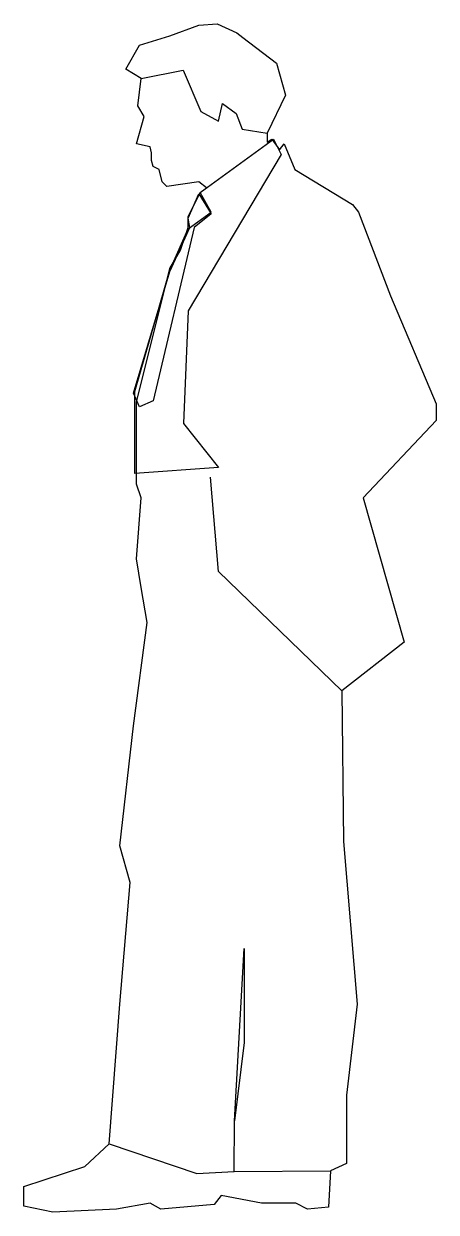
# Model space of a CAD drawing. Extents: x 6.29 to 6.9, y 18.27 to 20.04.
import ezdxf

# ---------------------------------------------------------------- set-up
doc = ezdxf.new("R2010")
doc.units = 0
doc.layers.get('0').update_dxf_attribs({"linetype": 'CONTINUOUS'})

msp = doc.modelspace()

# ---------------------------------------------------------------- linework, layer by layer
at = {"color": 0, "linetype": 'CONTINUOUS'}
for points in [[(6.4417, 19.9746), (6.4621, 20.0108), (6.5074, 20.0244), (6.5504, 20.0402), (6.5776, 20.0425), (6.6071, 20.0289), (6.6161, 20.0221), (6.666, 19.9836), (6.6796, 19.936), (6.6524, 19.8794), (6.6524, 19.8658), (6.6592, 19.8704), (6.6705, 19.8545), (6.6773, 19.8636), (6.6932, 19.8251), (6.7792, 19.773), (6.7883, 19.7616), (6.8359, 19.637), (6.9038, 19.4762), (6.9038, 19.4513), (6.7951, 19.3358), (6.8562, 19.1206), (6.7634, 19.0481), (6.7656, 18.8238), (6.786, 18.5814), (6.7702, 18.4455), (6.7702, 18.3436), (6.7465, 18.333), (6.7437, 18.2788), (6.7123, 18.2759), (6.6951, 18.2845), (6.6437, 18.2845), (6.5837, 18.2959), (6.5731, 18.2824), (6.4938, 18.2756), (6.478, 18.2847), (6.4281, 18.2756), (6.333, 18.2711), (6.2899, 18.2802), (6.2899, 18.3096), (6.3806, 18.3391), (6.4168, 18.373), (6.4327, 18.5814), (6.4485, 18.7627), (6.4327, 18.817), (6.453, 18.996), (6.4734, 19.15), (6.4644, 19.2021), (6.4576, 19.2452), (6.4644, 19.3358), (6.4576, 19.3562), (6.4576, 19.4196), (6.4576, 19.4785), (6.5074, 19.6778), (6.5233, 19.705), (6.5346, 19.739), (6.5346, 19.7548), (6.5527, 19.7911), (6.5618, 19.7979), (6.5504, 19.8069), (6.5029, 19.8001), (6.4961, 19.8069), (6.4915, 19.8251), (6.4825, 19.8296), (6.4802, 19.8386), (6.4802, 19.85), (6.478, 19.859), (6.4576, 19.8636), (6.4689, 19.9043), (6.4598, 19.9202), (6.4644, 19.961), (6.4417, 19.9746), (6.4417, 19.9746)], [(6.5504, 19.7888), (6.5686, 19.7594), (6.5436, 19.739), (6.4825, 19.4807), (6.4621, 19.4717), (6.453, 19.4921), (6.5074, 19.6733), (6.5187, 19.6982), (6.5369, 19.739), (6.5346, 19.7526), (6.5504, 19.7888), (6.5504, 19.7888)]]:
    msp.add_lwpolyline(points, dxfattribs=at)
at = {"color": 0}
for points in [[(6.4644, 19.961), (6.527, 19.9733), (6.5534, 19.9118), (6.5798, 19.8971), (6.5856, 19.9235), (6.6062, 19.9089), (6.6149, 19.8854), (6.6524, 19.8794)], [(6.7634, 19.0481), (6.5798, 19.2259), (6.568, 19.3666)], [(6.4168, 18.373), (6.5475, 18.3289), (6.6032, 18.3318), (6.6037, 18.4073)], [(6.6032, 18.3318), (6.7465, 18.333)]]:
    msp.add_lwpolyline(points, dxfattribs=at)
at = {"color": 0, "linetype": 'CONTINUOUS'}
for points in [[(6.6614, 19.8704), (6.6728, 19.8477), (6.5346, 19.6144), (6.5278, 19.4468), (6.5799, 19.3811), (6.4553, 19.372), (6.4553, 19.4943), (6.5074, 19.6755), (6.5346, 19.7367), (6.5686, 19.7616), (6.5527, 19.7911), (6.6614, 19.8704), (6.6614, 19.8704)], [(6.6037, 18.4073), (6.618, 18.6642), (6.618, 18.5243)]]:
    msp.add_lwpolyline(points, close=True, dxfattribs=at)

doc.saveas('drawing.dxf')
